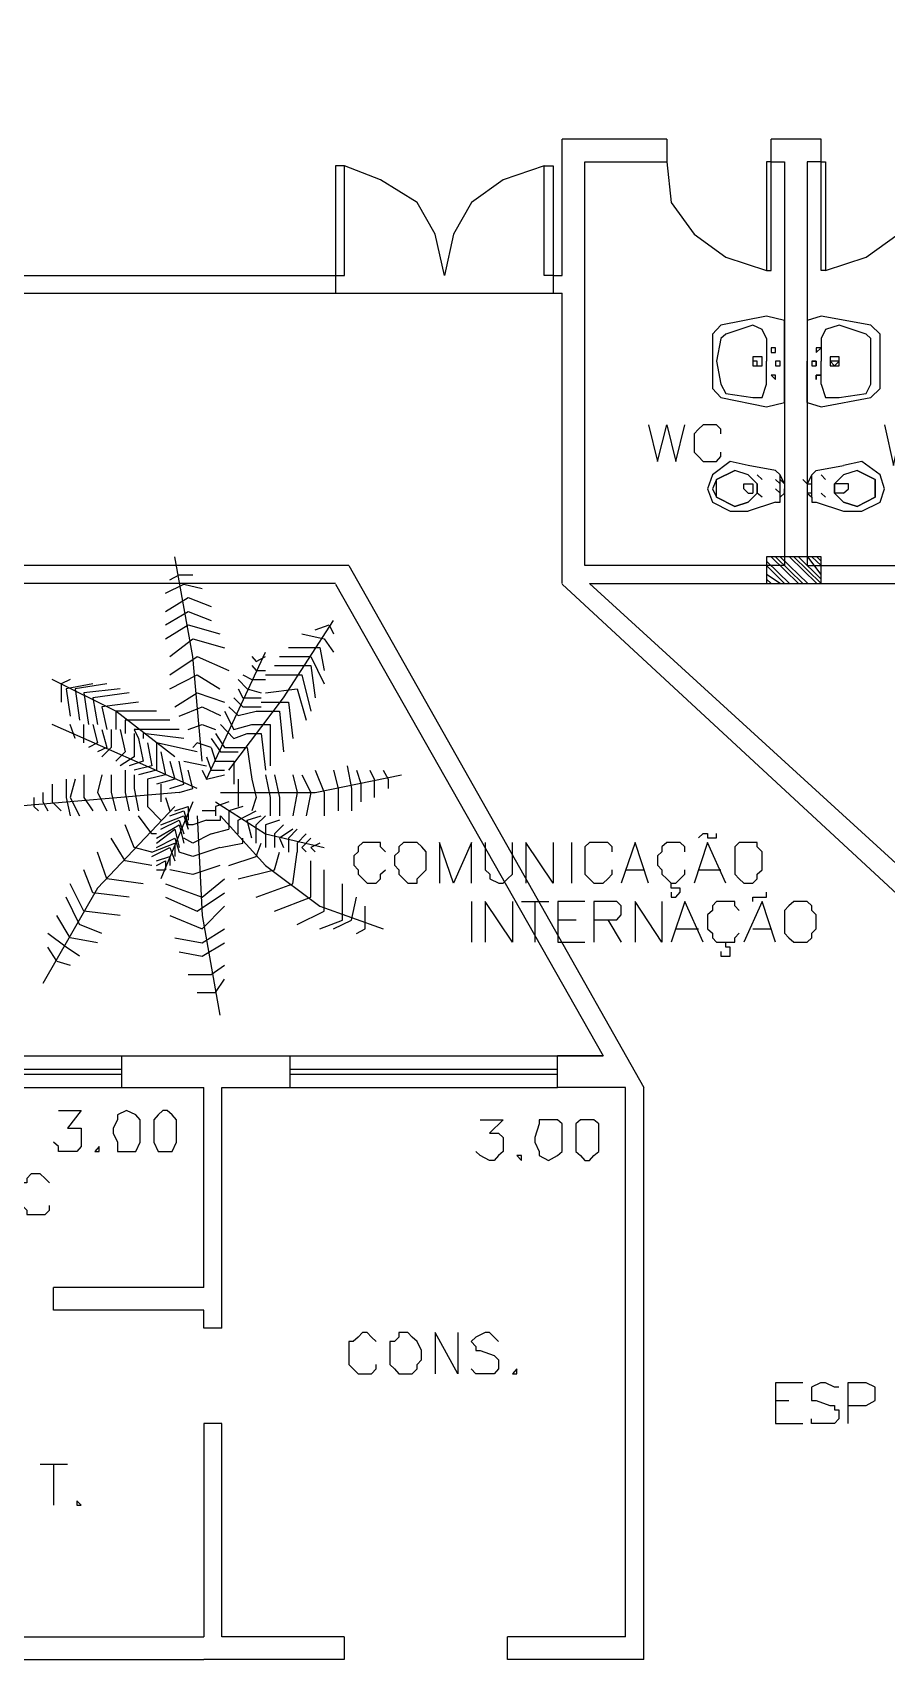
# Model space of a CAD drawing. Header units: millimetres. Extents: x -369 to -70, y -1414 to -1185.
# Drawn here: x -230.2 to -223.84, y -1321.96 to -1309.83 of the extents above; entities that cross this region are included whole.
import ezdxf

# ---------------------------------------------------------------- set-up
doc = ezdxf.new("R2010")
doc.units = ezdxf.units.MM
doc.header["$MEASUREMENT"] = 0
for name, color, linetype in [('10', 10, 'Continuous'), ('12', 12, 'Continuous'), ('2', 2, 'Continuous'), ('4', 4, 'Continuous'), ('50', 50, 'Continuous'), ('64', 64, 'Continuous'), ('8', 8, 'Continuous')]:
    doc.layers.add(name, color=color, linetype=linetype)

msp = doc.modelspace()

# ---------------------------------------------------------------- linework, layer by layer
at = {"layer": '10'}
for points in [[(-226.05, -1313.942), (-222.801, -1313.942), (-222.801, -1307.784)], [(-225.475, -1310.629), (-226.254, -1310.629)], [(-226.254, -1311.645), (-226.254, -1310.629)], [(-225.475, -1310.629), (-225.475, -1310.797)], [(-224.324, -1310.629), (-224.696, -1310.629)], [(-224.696, -1310.797), (-224.696, -1310.629)], [(-224.324, -1310.797), (-224.324, -1310.629)], [(-226.086, -1313.807), (-226.086, -1310.797)], [(-226.086, -1310.797), (-225.475, -1310.797)], [(-224.596, -1310.797), (-224.596, -1313.807), (-224.596, -1313.807), (-226.086, -1313.807)], [(-224.696, -1310.797), (-224.596, -1310.797)], [(-224.324, -1310.797), (-224.428, -1310.797)], [(-224.428, -1310.797), (-224.428, -1313.807), (-224.428, -1313.807), (-222.937, -1313.807), (-222.937, -1313.807), (-222.937, -1310.797)], [(-231.094, -1311.645), (-227.945, -1311.645)], [(-227.945, -1311.645), (-227.945, -1311.776)], [(-226.322, -1311.645), (-226.254, -1311.645)], [(-226.322, -1311.645), (-226.322, -1311.776), (-226.322, -1311.776), (-226.254, -1311.776)], [(-231.094, -1311.776), (-227.945, -1311.776)], [(-226.254, -1313.942), (-226.254, -1311.776)], [(-227.845, -1313.807), (-231.094, -1313.807)], [(-227.845, -1313.807), (-225.647, -1317.699)], [(-227.945, -1313.942), (-237.384, -1313.942)], [(-227.945, -1313.946), (-225.95, -1317.463)], [(-222.126, -1317.767), (-226.254, -1313.946)], [(-222.194, -1317.463), (-226.05, -1313.942)], [(-229.539, -1317.463), (-228.284, -1317.463)], [(-229.539, -1317.699), (-229.539, -1317.463)], [(-228.284, -1317.699), (-228.284, -1317.463)], [(-225.95, -1317.463), (-226.29, -1317.463), (-226.29, -1317.463), (-225.95, -1317.463)], [(-225.783, -1317.699), (-226.29, -1317.699), (-226.29, -1317.463)], [(-225.783, -1317.699), (-226.29, -1317.699), (-226.29, -1317.463)], [(-229.539, -1317.699), (-228.928, -1317.699)], [(-228.928, -1319.19), (-228.928, -1317.699)], [(-228.792, -1319.493), (-228.792, -1317.699)], [(-228.792, -1317.699), (-228.284, -1317.699)], [(-225.783, -1321.795), (-225.783, -1317.699)], [(-225.783, -1321.795), (-225.783, -1317.699)], [(-225.647, -1321.963), (-225.647, -1317.699)], [(-225.647, -1321.963), (-225.647, -1317.699)], [(-228.928, -1319.19), (-230.047, -1319.19)], [(-230.047, -1319.358), (-230.047, -1319.19)], [(-228.928, -1319.358), (-230.047, -1319.358)], [(-228.792, -1319.493), (-228.928, -1319.493), (-228.928, -1319.493), (-228.928, -1319.358)], [(-228.792, -1321.795), (-228.792, -1320.205), (-228.792, -1320.205), (-228.928, -1320.205), (-228.928, -1320.205), (-228.928, -1321.795)], [(-231.941, -1321.795), (-228.928, -1321.795)], [(-227.881, -1321.795), (-228.792, -1321.795)], [(-227.881, -1321.795), (-227.881, -1321.963)], [(-225.783, -1321.795), (-226.662, -1321.795)], [(-225.647, -1321.963), (-226.662, -1321.963), (-226.662, -1321.963), (-226.662, -1321.795)], [(-231.941, -1321.963), (-228.928, -1321.963)], [(-227.881, -1321.963), (-228.928, -1321.963)]]:
    msp.add_lwpolyline(points, dxfattribs=at)
at = {"layer": '12'}
for points in [[(-224.324, -1313.942), (-224.324, -1313.743), (-224.732, -1313.743), (-224.732, -1313.942), (-224.324, -1313.942)], [(-224.56, -1313.942), (-224.732, -1313.775)], [(-224.596, -1313.942), (-224.732, -1313.807)], [(-224.492, -1313.942), (-224.696, -1313.743)], [(-224.46, -1313.942), (-224.664, -1313.743)], [(-224.424, -1313.942), (-224.628, -1313.743)], [(-224.356, -1313.942), (-224.56, -1313.743)], [(-224.324, -1313.942), (-224.528, -1313.743)], [(-224.324, -1313.91), (-224.492, -1313.743)], [(-224.324, -1313.874), (-224.424, -1313.743)], [(-224.324, -1313.807), (-224.392, -1313.743)], [(-224.324, -1313.775), (-224.356, -1313.743)], [(-224.628, -1313.942), (-224.732, -1313.874)], [(-224.696, -1313.942), (-224.732, -1313.91)]]:
    msp.add_lwpolyline(points, dxfattribs=at)
at = {"layer": '2'}
for points in [[(-227.133, -1311.645), (-227.201, -1311.337), (-227.337, -1311.101), (-227.609, -1310.933), (-227.877, -1310.829)], [(-226.39, -1310.829), (-226.694, -1310.933), (-226.93, -1311.101), (-227.065, -1311.337), (-227.133, -1311.645)], [(-225.475, -1310.797), (-225.443, -1311.101), (-225.271, -1311.337), (-225.035, -1311.509), (-224.732, -1311.609)], [(-224.292, -1311.609), (-223.988, -1311.509), (-223.748, -1311.337), (-223.581, -1311.101), (-223.549, -1310.797)], [(-227.945, -1311.776), (-226.322, -1311.776)]]:
    msp.add_lwpolyline(points, dxfattribs=at)
at = {"layer": '4'}
for points in [[(-224.732, -1311.948), (-225.071, -1312.016)], [(-224.596, -1312.284), (-224.596, -1311.98), (-224.596, -1311.98), (-224.732, -1311.948)], [(-224.324, -1311.948), (-224.428, -1311.98), (-224.428, -1312.284)], [(-223.952, -1312.016), (-224.324, -1311.948)], [(-225.071, -1312.016), (-225.135, -1312.084), (-225.135, -1312.084), (-225.135, -1312.284), (-225.135, -1312.284), (-225.135, -1312.488), (-225.135, -1312.488), (-225.071, -1312.556)], [(-224.832, -1312.016), (-225.035, -1312.084), (-225.035, -1312.084), (-225.071, -1312.116), (-225.071, -1312.116), (-225.103, -1312.284)], [(-224.732, -1312.116), (-224.764, -1312.048), (-224.832, -1312.016)], [(-224.188, -1312.016), (-224.292, -1312.048), (-224.324, -1312.116)], [(-223.952, -1312.284), (-223.952, -1312.116), (-223.952, -1312.116), (-223.988, -1312.084), (-224.188, -1312.016)], [(-223.952, -1312.556), (-223.884, -1312.488), (-223.884, -1312.488), (-223.884, -1312.284), (-223.884, -1312.084), (-223.884, -1312.084), (-223.952, -1312.016)], [(-224.732, -1312.116), (-224.732, -1312.284)], [(-224.664, -1312.184), (-224.664, -1312.184), (-224.696, -1312.184), (-224.696, -1312.22), (-224.664, -1312.22), (-224.664, -1312.184)], [(-224.324, -1312.184), (-224.36, -1312.184), (-224.36, -1312.22), (-224.324, -1312.184)], [(-224.324, -1312.116), (-224.324, -1312.284)], [(-225.103, -1312.284), (-225.071, -1312.456), (-225.071, -1312.456), (-225.035, -1312.524), (-225.035, -1312.524), (-224.832, -1312.556)], [(-224.764, -1312.284), (-224.764, -1312.252), (-224.8, -1312.252), (-224.832, -1312.252), (-224.832, -1312.284), (-224.832, -1312.32), (-224.8, -1312.32), (-224.764, -1312.32), (-224.764, -1312.284)], [(-224.8, -1312.284), (-224.8, -1312.284), (-224.832, -1312.284), (-224.832, -1312.32), (-224.8, -1312.32), (-224.8, -1312.284)], [(-224.732, -1312.456), (-224.732, -1312.284)], [(-224.628, -1312.284), (-224.664, -1312.284)], [(-224.664, -1312.284), (-224.664, -1312.32)], [(-224.628, -1312.284), (-224.628, -1312.284), (-224.664, -1312.284), (-224.664, -1312.32), (-224.628, -1312.32), (-224.628, -1312.284)], [(-224.596, -1312.592), (-224.596, -1312.284)], [(-224.428, -1312.592), (-224.428, -1312.284)], [(-224.392, -1312.284), (-224.36, -1312.284)], [(-224.36, -1312.284), (-224.36, -1312.284), (-224.392, -1312.284), (-224.392, -1312.32), (-224.36, -1312.32), (-224.36, -1312.284)], [(-224.36, -1312.284), (-224.36, -1312.32)], [(-224.324, -1312.456), (-224.324, -1312.284)], [(-224.188, -1312.284), (-224.188, -1312.252), (-224.224, -1312.252), (-224.256, -1312.252), (-224.256, -1312.284), (-224.256, -1312.32), (-224.224, -1312.32), (-224.188, -1312.32), (-224.188, -1312.284), (-224.224, -1312.284), (-224.256, -1312.284), (-224.224, -1312.32), (-224.188, -1312.284)], [(-224.188, -1312.556), (-223.988, -1312.524), (-223.988, -1312.524), (-223.952, -1312.456), (-223.952, -1312.284)], [(-224.832, -1312.556), (-224.764, -1312.556), (-224.732, -1312.456)], [(-224.664, -1312.388), (-224.664, -1312.388), (-224.696, -1312.388), (-224.664, -1312.42), (-224.664, -1312.388)], [(-224.324, -1312.388), (-224.36, -1312.388), (-224.36, -1312.42), (-224.36, -1312.388), (-224.324, -1312.388)], [(-224.324, -1312.456), (-224.292, -1312.556), (-224.188, -1312.556)], [(-225.071, -1312.556), (-224.732, -1312.624)], [(-224.732, -1312.624), (-224.596, -1312.592)], [(-224.428, -1312.592), (-224.324, -1312.624)], [(-224.324, -1312.624), (-223.952, -1312.556)], [(-224.867, -1313.063), (-225.003, -1313.031), (-225.135, -1313.131)], [(-224.664, -1313.099), (-224.867, -1313.063)], [(-224.36, -1313.099), (-224.156, -1313.063)], [(-223.884, -1313.131), (-224.02, -1313.031), (-224.156, -1313.063)], [(-225.135, -1313.131), (-225.171, -1313.235), (-225.135, -1313.335)], [(-225.103, -1313.167), (-225.135, -1313.235), (-225.103, -1313.299), (-225.103, -1313.299), (-225.103, -1313.235), (-225.103, -1313.167)], [(-224.967, -1313.099), (-225.103, -1313.167), (-225.103, -1313.167), (-224.967, -1313.099)], [(-224.867, -1313.131), (-224.967, -1313.099)], [(-224.867, -1313.131), (-224.967, -1313.099)], [(-224.867, -1313.267), (-224.899, -1313.235), (-224.899, -1313.199), (-224.867, -1313.199), (-224.867, -1313.199), (-224.832, -1313.199), (-224.832, -1313.199), (-224.832, -1313.267)], [(-224.867, -1313.335), (-224.8, -1313.267), (-224.8, -1313.199), (-224.867, -1313.131), (-224.867, -1313.131), (-224.8, -1313.199), (-224.8, -1313.267), (-224.867, -1313.335)], [(-224.764, -1313.167), (-224.8, -1313.131)], [(-224.628, -1313.131), (-224.628, -1313.131), (-224.664, -1313.099)], [(-224.628, -1313.199), (-224.664, -1313.167)], [(-224.628, -1313.299), (-224.628, -1313.131)], [(-224.596, -1313.199), (-224.628, -1313.131)], [(-224.596, -1313.199), (-224.628, -1313.167)], [(-224.596, -1313.199), (-224.596, -1313.235)], [(-224.428, -1313.199), (-224.46, -1313.167)], [(-224.392, -1313.131), (-224.428, -1313.199), (-224.428, -1313.199), (-224.392, -1313.199)], [(-224.428, -1313.199), (-224.428, -1313.235)], [(-224.36, -1313.099), (-224.392, -1313.131)], [(-224.392, -1313.299), (-224.392, -1313.131)], [(-224.292, -1313.167), (-224.324, -1313.131)], [(-224.156, -1313.131), (-224.224, -1313.199), (-224.224, -1313.267), (-224.156, -1313.335), (-224.156, -1313.335), (-224.224, -1313.267), (-224.224, -1313.199), (-224.156, -1313.131)], [(-224.156, -1313.267), (-224.12, -1313.235), (-224.12, -1313.199), (-224.156, -1313.199), (-224.156, -1313.199), (-224.224, -1313.199), (-224.224, -1313.199), (-224.224, -1313.267)], [(-224.056, -1313.099), (-224.156, -1313.131)], [(-224.056, -1313.099), (-224.156, -1313.131)], [(-223.92, -1313.167), (-224.056, -1313.099), (-224.056, -1313.099), (-223.92, -1313.167)], [(-223.92, -1313.299), (-223.92, -1313.235), (-223.92, -1313.167), (-223.92, -1313.167), (-223.92, -1313.235), (-223.92, -1313.299)], [(-223.884, -1313.335), (-223.852, -1313.235), (-223.884, -1313.131)], [(-225.103, -1313.299), (-224.967, -1313.367), (-224.967, -1313.367), (-225.103, -1313.299)], [(-224.867, -1313.267), (-224.832, -1313.267)], [(-224.764, -1313.299), (-224.8, -1313.267)], [(-224.628, -1313.267), (-224.664, -1313.235)], [(-224.664, -1313.335), (-224.628, -1313.335), (-224.628, -1313.299)], [(-224.628, -1313.299), (-224.596, -1313.267), (-224.596, -1313.267), (-224.596, -1313.267), (-224.596, -1313.235)], [(-224.428, -1313.235), (-224.428, -1313.267), (-224.392, -1313.299)], [(-224.392, -1313.267), (-224.428, -1313.267)], [(-224.392, -1313.299), (-224.392, -1313.335), (-224.36, -1313.335)], [(-224.292, -1313.299), (-224.324, -1313.267)], [(-224.156, -1313.267), (-224.224, -1313.267)], [(-224.056, -1313.367), (-223.92, -1313.299), (-223.92, -1313.299), (-224.056, -1313.367)], [(-225.135, -1313.335), (-225.003, -1313.403), (-224.867, -1313.403)], [(-224.967, -1313.367), (-224.867, -1313.335), (-224.867, -1313.335), (-224.967, -1313.367)], [(-224.664, -1313.335), (-224.867, -1313.403)], [(-224.36, -1313.335), (-224.156, -1313.403)], [(-224.156, -1313.335), (-224.056, -1313.367), (-224.056, -1313.367), (-224.156, -1313.335)], [(-224.156, -1313.403), (-224.02, -1313.403), (-223.884, -1313.335)]]:
    msp.add_lwpolyline(points, dxfattribs=at)
at = {"layer": '50'}
for points in [[(-225.611, -1312.76), (-225.543, -1313.031), (-225.543, -1313.031), (-225.475, -1312.76), (-225.475, -1312.76), (-225.407, -1313.031), (-225.407, -1313.031), (-225.339, -1312.76)], [(-225.071, -1312.827), (-225.071, -1312.791), (-225.103, -1312.76), (-225.135, -1312.76), (-225.171, -1312.76), (-225.203, -1312.76), (-225.239, -1312.791), (-225.271, -1312.827), (-225.271, -1312.859), (-225.271, -1312.927), (-225.271, -1312.963), (-225.239, -1312.995), (-225.203, -1313.031), (-225.171, -1313.031), (-225.135, -1313.031), (-225.103, -1313.031), (-225.071, -1312.995), (-225.071, -1312.963)], [(-223.852, -1312.76), (-223.784, -1313.063), (-223.784, -1313.063), (-223.717, -1312.76), (-223.717, -1312.76), (-223.649, -1313.063), (-223.649, -1313.063), (-223.581, -1312.76)], [(-225.239, -1315.837), (-225.203, -1315.805), (-225.203, -1315.805), (-225.171, -1315.805), (-225.171, -1315.805), (-225.171, -1315.837), (-225.135, -1315.837), (-225.103, -1315.837), (-225.103, -1315.805)], [(-227.573, -1315.941), (-227.609, -1315.905), (-227.609, -1315.873), (-227.641, -1315.873), (-227.709, -1315.873), (-227.741, -1315.873), (-227.777, -1315.905), (-227.777, -1315.941), (-227.809, -1315.973), (-227.809, -1316.041), (-227.777, -1316.076), (-227.777, -1316.108), (-227.741, -1316.144), (-227.709, -1316.176), (-227.641, -1316.176), (-227.609, -1316.144), (-227.609, -1316.108), (-227.573, -1316.076)], [(-227.405, -1315.873), (-227.437, -1315.873), (-227.473, -1315.905), (-227.473, -1315.941), (-227.505, -1315.973), (-227.505, -1316.041), (-227.473, -1316.076), (-227.473, -1316.108), (-227.437, -1316.144), (-227.405, -1316.176), (-227.337, -1316.176), (-227.337, -1316.144), (-227.301, -1316.108), (-227.269, -1316.076), (-227.269, -1316.041), (-227.269, -1315.973), (-227.269, -1315.941), (-227.301, -1315.905), (-227.337, -1315.873), (-227.405, -1315.873)], [(-226.93, -1316.176), (-226.93, -1315.873), (-226.93, -1315.873), (-227.065, -1316.176), (-227.065, -1316.176), (-227.169, -1315.873), (-227.169, -1315.873), (-227.169, -1316.176)], [(-226.83, -1315.873), (-226.83, -1316.076), (-226.794, -1316.108), (-226.794, -1316.144), (-226.726, -1316.176), (-226.694, -1316.176), (-226.662, -1316.144), (-226.626, -1316.108), (-226.626, -1316.076), (-226.626, -1315.873)], [(-226.322, -1315.873), (-226.322, -1316.176), (-226.322, -1316.176), (-226.526, -1315.873), (-226.526, -1315.873), (-226.526, -1316.176)], [(-226.186, -1315.873), (-226.186, -1316.176)], [(-225.883, -1315.941), (-225.883, -1315.905), (-225.915, -1315.873), (-225.95, -1315.873), (-226.018, -1315.873), (-226.05, -1315.873), (-226.086, -1315.905), (-226.086, -1315.941), (-226.086, -1315.973), (-226.086, -1316.041), (-226.086, -1316.076), (-226.086, -1316.108), (-226.05, -1316.144), (-226.018, -1316.176), (-225.95, -1316.176), (-225.915, -1316.144), (-225.883, -1316.108), (-225.883, -1316.076)], [(-225.611, -1316.176), (-225.711, -1315.873), (-225.711, -1315.873), (-225.815, -1316.176)], [(-225.339, -1315.941), (-225.339, -1315.905), (-225.375, -1315.873), (-225.407, -1315.873), (-225.443, -1315.873), (-225.475, -1315.873), (-225.511, -1315.905), (-225.511, -1315.941), (-225.543, -1315.973), (-225.543, -1316.041), (-225.511, -1316.076), (-225.511, -1316.108), (-225.475, -1316.144), (-225.443, -1316.176), (-225.407, -1316.176), (-225.375, -1316.144), (-225.339, -1316.108), (-225.339, -1316.076)], [(-225.035, -1316.176), (-225.171, -1315.873), (-225.171, -1315.873), (-225.271, -1316.176)], [(-224.899, -1315.873), (-224.935, -1315.873), (-224.967, -1315.905), (-224.967, -1315.941), (-224.967, -1315.973), (-224.967, -1316.041), (-224.967, -1316.076), (-224.967, -1316.108), (-224.935, -1316.144), (-224.899, -1316.176), (-224.832, -1316.176), (-224.8, -1316.144), (-224.8, -1316.108), (-224.764, -1316.076), (-224.764, -1316.041), (-224.764, -1315.973), (-224.764, -1315.941), (-224.8, -1315.905), (-224.8, -1315.873), (-224.832, -1315.873), (-224.899, -1315.873)], [(-225.779, -1316.076), (-225.643, -1316.076)], [(-225.239, -1316.076), (-225.071, -1316.076)], [(-225.443, -1316.244), (-225.443, -1316.28), (-225.407, -1316.28), (-225.375, -1316.244), (-225.375, -1316.212), (-225.407, -1316.212), (-225.443, -1316.212), (-225.443, -1316.176)], [(-226.93, -1316.312), (-226.93, -1316.616)], [(-226.626, -1316.312), (-226.626, -1316.616), (-226.626, -1316.616), (-226.83, -1316.312), (-226.83, -1316.312), (-226.83, -1316.616)], [(-226.558, -1316.312), (-226.354, -1316.312)], [(-226.458, -1316.312), (-226.458, -1316.616)], [(-226.086, -1316.312), (-226.286, -1316.312), (-226.286, -1316.312), (-226.286, -1316.616)], [(-226.018, -1316.448), (-225.883, -1316.448), (-225.847, -1316.448), (-225.815, -1316.412), (-225.815, -1316.38), (-225.815, -1316.344), (-225.847, -1316.312), (-225.883, -1316.312), (-226.018, -1316.312), (-226.018, -1316.312), (-226.018, -1316.616)], [(-225.511, -1316.312), (-225.511, -1316.616), (-225.511, -1316.616), (-225.711, -1316.312), (-225.711, -1316.312), (-225.711, -1316.616)], [(-225.203, -1316.616), (-225.339, -1316.312), (-225.339, -1316.312), (-225.443, -1316.616)], [(-224.935, -1316.38), (-224.967, -1316.344), (-224.967, -1316.312), (-225.003, -1316.312), (-225.071, -1316.312), (-225.103, -1316.312), (-225.135, -1316.344), (-225.135, -1316.38), (-225.171, -1316.412), (-225.171, -1316.516), (-225.135, -1316.548), (-225.135, -1316.584), (-225.103, -1316.616), (-225.071, -1316.616), (-225.003, -1316.616), (-224.967, -1316.616), (-224.967, -1316.584), (-224.935, -1316.548)], [(-224.664, -1316.616), (-224.764, -1316.312), (-224.764, -1316.312), (-224.899, -1316.616)], [(-224.832, -1316.312), (-224.832, -1316.28), (-224.832, -1316.28), (-224.8, -1316.28), (-224.8, -1316.28), (-224.8, -1316.28), (-224.764, -1316.28), (-224.732, -1316.28), (-224.732, -1316.244)], [(-224.528, -1316.312), (-224.528, -1316.312), (-224.564, -1316.344), (-224.596, -1316.38), (-224.596, -1316.412), (-224.596, -1316.516), (-224.596, -1316.548), (-224.564, -1316.584), (-224.528, -1316.616), (-224.46, -1316.616), (-224.428, -1316.616), (-224.392, -1316.584), (-224.392, -1316.548), (-224.36, -1316.516), (-224.36, -1316.412), (-224.392, -1316.38), (-224.392, -1316.344), (-224.428, -1316.312), (-224.46, -1316.312), (-224.528, -1316.312)], [(-226.286, -1316.448), (-226.15, -1316.448)], [(-225.915, -1316.448), (-225.815, -1316.616)], [(-225.407, -1316.516), (-225.239, -1316.516)], [(-224.832, -1316.516), (-224.696, -1316.516)], [(-226.286, -1316.616), (-226.086, -1316.616)], [(-225.071, -1316.684), (-225.071, -1316.72), (-225.003, -1316.72), (-225.003, -1316.684), (-225.003, -1316.652), (-225.035, -1316.652), (-225.035, -1316.616)], [(-230.011, -1317.871), (-229.843, -1317.871), (-229.943, -1318.003), (-229.875, -1318.003), (-229.843, -1318.003), (-229.843, -1318.071), (-229.843, -1318.107), (-229.843, -1318.139), (-229.875, -1318.175), (-229.911, -1318.175), (-229.943, -1318.175), (-230.011, -1318.175), (-230.011, -1318.139), (-230.047, -1318.107)], [(-229.503, -1317.871), (-229.571, -1317.903), (-229.571, -1317.939), (-229.603, -1318.003), (-229.603, -1318.039), (-229.571, -1318.107), (-229.571, -1318.175), (-229.503, -1318.175), (-229.435, -1318.175), (-229.403, -1318.107), (-229.403, -1318.039), (-229.403, -1318.003), (-229.403, -1317.939), (-229.435, -1317.903), (-229.503, -1317.871)], [(-229.232, -1317.871), (-229.267, -1317.903), (-229.299, -1317.939), (-229.299, -1318.003), (-229.299, -1318.039), (-229.299, -1318.107), (-229.267, -1318.175), (-229.232, -1318.175), (-229.2, -1318.175), (-229.164, -1318.175), (-229.132, -1318.107), (-229.132, -1318.039), (-229.132, -1318.003), (-229.132, -1317.939), (-229.164, -1317.903), (-229.2, -1317.871), (-229.232, -1317.871)], [(-226.866, -1317.939), (-226.694, -1317.939), (-226.798, -1318.039), (-226.73, -1318.039), (-226.694, -1318.071), (-226.694, -1318.107), (-226.694, -1318.139), (-226.694, -1318.175), (-226.73, -1318.207), (-226.762, -1318.243), (-226.798, -1318.243), (-226.866, -1318.207), (-226.898, -1318.175)], [(-226.358, -1317.939), (-226.426, -1317.939), (-226.426, -1317.971), (-226.458, -1318.071), (-226.458, -1318.107), (-226.426, -1318.175), (-226.426, -1318.207), (-226.358, -1318.243), (-226.29, -1318.207), (-226.254, -1318.175), (-226.254, -1318.107), (-226.254, -1318.071), (-226.254, -1317.971), (-226.29, -1317.939), (-226.358, -1317.939)], [(-226.086, -1317.939), (-226.118, -1317.939), (-226.154, -1317.971), (-226.154, -1318.071), (-226.154, -1318.107), (-226.154, -1318.175), (-226.118, -1318.207), (-226.086, -1318.243), (-226.05, -1318.243), (-226.018, -1318.207), (-225.982, -1318.175), (-225.982, -1318.107), (-225.982, -1318.071), (-225.982, -1317.971), (-226.018, -1317.939), (-226.05, -1317.939), (-226.086, -1317.939)], [(-229.707, -1318.139), (-229.739, -1318.175), (-229.707, -1318.175), (-229.707, -1318.139)], [(-226.558, -1318.207), (-226.594, -1318.207), (-226.558, -1318.243), (-226.558, -1318.207)], [(-230.079, -1318.41), (-230.079, -1318.41), (-230.111, -1318.378), (-230.147, -1318.342), (-230.215, -1318.342), (-230.247, -1318.378), (-230.247, -1318.41), (-230.283, -1318.41), (-230.283, -1318.478), (-230.283, -1318.546), (-230.283, -1318.578), (-230.247, -1318.614), (-230.247, -1318.646), (-230.215, -1318.646), (-230.147, -1318.646), (-230.111, -1318.646), (-230.079, -1318.614), (-230.079, -1318.578)], [(-227.641, -1319.593), (-227.641, -1319.593), (-227.677, -1319.561), (-227.709, -1319.525), (-227.745, -1319.525), (-227.777, -1319.561), (-227.813, -1319.593), (-227.845, -1319.593), (-227.845, -1319.661), (-227.845, -1319.729), (-227.845, -1319.765), (-227.813, -1319.797), (-227.777, -1319.833), (-227.745, -1319.833), (-227.709, -1319.833), (-227.677, -1319.833), (-227.641, -1319.797), (-227.641, -1319.765)], [(-227.473, -1319.525), (-227.473, -1319.561), (-227.505, -1319.593), (-227.541, -1319.593), (-227.541, -1319.661), (-227.541, -1319.729), (-227.541, -1319.765), (-227.505, -1319.797), (-227.473, -1319.833), (-227.405, -1319.833), (-227.373, -1319.833), (-227.337, -1319.797), (-227.337, -1319.765), (-227.305, -1319.729), (-227.305, -1319.661), (-227.337, -1319.593), (-227.373, -1319.561), (-227.405, -1319.525), (-227.473, -1319.525)], [(-227.034, -1319.525), (-227.034, -1319.833), (-227.034, -1319.833), (-227.201, -1319.525), (-227.201, -1319.525), (-227.201, -1319.833)], [(-226.73, -1319.593), (-226.762, -1319.561), (-226.798, -1319.525), (-226.83, -1319.525), (-226.898, -1319.561), (-226.934, -1319.593), (-226.898, -1319.629), (-226.898, -1319.661), (-226.866, -1319.661), (-226.762, -1319.697), (-226.73, -1319.729), (-226.73, -1319.765), (-226.73, -1319.797), (-226.762, -1319.833), (-226.798, -1319.833), (-226.83, -1319.833), (-226.898, -1319.833), (-226.934, -1319.797)], [(-226.594, -1319.797), (-226.626, -1319.833), (-226.594, -1319.833), (-226.594, -1319.797)], [(-224.46, -1319.901), (-224.664, -1319.901), (-224.664, -1319.901), (-224.664, -1320.205)], [(-224.192, -1319.933), (-224.224, -1319.933), (-224.292, -1319.901), (-224.328, -1319.901), (-224.396, -1319.933), (-224.396, -1319.969), (-224.396, -1320.001), (-224.396, -1320.033), (-224.36, -1320.033), (-224.26, -1320.069), (-224.224, -1320.069), (-224.224, -1320.101), (-224.192, -1320.101), (-224.192, -1320.169), (-224.224, -1320.205), (-224.292, -1320.205), (-224.328, -1320.205), (-224.396, -1320.205), (-224.396, -1320.169)], [(-224.124, -1320.069), (-223.988, -1320.069), (-223.92, -1320.033), (-223.92, -1320.001), (-223.92, -1319.969), (-223.92, -1319.933), (-223.988, -1319.901), (-224.124, -1319.901), (-224.124, -1319.901), (-224.124, -1320.205)], [(-224.664, -1320.033), (-224.564, -1320.033)], [(-224.664, -1320.205), (-224.46, -1320.205)], [(-230.147, -1320.508), (-229.943, -1320.508)], [(-230.047, -1320.508), (-230.047, -1320.812)], [(-229.875, -1320.78), (-229.875, -1320.812), (-229.843, -1320.812), (-229.875, -1320.78)]]:
    msp.add_lwpolyline(points, dxfattribs=at)
at = {"layer": '64'}
for points in [[(-228.94, -1315.265), (-229.008, -1314.486), (-229.144, -1313.743)], [(-229.18, -1313.914), (-229.112, -1313.878), (-229.112, -1313.878), (-229.008, -1313.878)], [(-229.212, -1314.014), (-229.076, -1313.946), (-228.94, -1313.978)], [(-229.212, -1314.15), (-229.044, -1314.046)], [(-229.044, -1314.046), (-228.872, -1314.114)], [(-229.212, -1314.25), (-229.044, -1314.15)], [(-229.044, -1314.15), (-228.872, -1314.218)], [(-229.212, -1314.354), (-229.044, -1314.25)], [(-229.044, -1314.25), (-228.808, -1314.318)], [(-228.74, -1315.333), (-228.332, -1314.794), (-227.961, -1314.218)], [(-228.097, -1314.286), (-227.993, -1314.25)], [(-227.993, -1314.25), (-227.961, -1314.318)], [(-229.18, -1314.486), (-229.008, -1314.354)], [(-229.008, -1314.354), (-228.772, -1314.422)], [(-228.196, -1314.318), (-228.029, -1314.354)], [(-228.029, -1314.354), (-227.961, -1314.454)], [(-229.18, -1314.622), (-228.976, -1314.486)], [(-228.976, -1314.486), (-228.74, -1314.59)], [(-228.908, -1315.401), (-228.468, -1314.454)], [(-228.568, -1314.486), (-228.536, -1314.522)], [(-228.536, -1314.522), (-228.468, -1314.486)], [(-228.364, -1314.486), (-228.129, -1314.486)], [(-228.296, -1314.418), (-228.061, -1314.418)], [(-228.129, -1314.486), (-228.029, -1314.69)], [(-228.061, -1314.418), (-228.029, -1314.59)], [(-229.144, -1315.233), (-229.583, -1314.894), (-230.059, -1314.658)], [(-229.923, -1314.658), (-229.991, -1314.69), (-229.991, -1314.69), (-229.991, -1314.826)], [(-229.18, -1314.726), (-228.976, -1314.622)], [(-228.976, -1314.622), (-228.808, -1314.726)], [(-228.672, -1314.658), (-228.604, -1314.726)], [(-228.636, -1314.622), (-228.568, -1314.658)], [(-228.568, -1314.554), (-228.536, -1314.59)], [(-228.568, -1314.658), (-228.468, -1314.658)], [(-228.536, -1314.59), (-228.468, -1314.59)], [(-228.468, -1314.622), (-228.196, -1314.622)], [(-228.4, -1314.554), (-228.129, -1314.554)], [(-228.196, -1314.622), (-228.129, -1314.894)], [(-228.129, -1314.554), (-228.097, -1314.794)], [(-229.755, -1314.69), (-229.955, -1314.726)], [(-229.955, -1314.726), (-229.923, -1314.93)], [(-229.651, -1314.69), (-229.887, -1314.726)], [(-229.887, -1314.726), (-229.855, -1314.961)], [(-229.551, -1314.726), (-229.823, -1314.758)], [(-229.823, -1314.758), (-229.787, -1314.993)], [(-229.483, -1314.758), (-229.755, -1314.794), (-229.755, -1314.794), (-229.719, -1314.993)], [(-229.144, -1314.862), (-228.976, -1314.758)], [(-228.976, -1314.758), (-228.772, -1314.826)], [(-228.672, -1314.726), (-228.636, -1314.794)], [(-228.604, -1314.726), (-228.5, -1314.758)], [(-228.468, -1314.758), (-228.232, -1314.726)], [(-228.232, -1314.726), (-228.164, -1314.961)], [(-229.415, -1314.826), (-229.687, -1314.862), (-229.687, -1314.862), (-229.651, -1315.029)], [(-229.583, -1314.894), (-229.583, -1315.029)], [(-229.279, -1314.894), (-229.583, -1314.894)], [(-229.112, -1314.93), (-228.94, -1314.862)], [(-228.94, -1314.862), (-228.804, -1314.926)], [(-228.772, -1314.894), (-228.704, -1315.029)], [(-228.74, -1314.862), (-228.672, -1314.926)], [(-228.704, -1314.794), (-228.636, -1314.862)], [(-228.672, -1314.926), (-228.536, -1314.894)], [(-228.636, -1314.794), (-228.5, -1314.794)], [(-228.636, -1314.862), (-228.5, -1314.862)], [(-228.536, -1314.894), (-228.364, -1314.894)], [(-228.5, -1314.826), (-228.296, -1314.826)], [(-228.364, -1314.894), (-228.332, -1315.197)], [(-228.296, -1314.826), (-228.264, -1315.097)], [(-228.976, -1315.469), (-230.059, -1314.993)], [(-229.887, -1315.097), (-229.887, -1315.097), (-229.887, -1315.097), (-229.923, -1314.993)], [(-229.823, -1315.129), (-229.823, -1315.129), (-229.823, -1315.129), (-229.823, -1314.993)], [(-229.755, -1314.993), (-229.719, -1315.129)], [(-229.515, -1314.961), (-229.515, -1315.061)], [(-229.18, -1314.961), (-229.515, -1314.961)], [(-229.044, -1315.029), (-228.94, -1314.993)], [(-228.94, -1314.993), (-228.84, -1315.029)], [(-228.804, -1314.993), (-228.704, -1315.097)], [(-228.704, -1315.029), (-228.568, -1314.993)], [(-228.568, -1314.993), (-228.432, -1314.993)], [(-228.432, -1314.993), (-228.432, -1315.301)], [(-229.719, -1315.129), (-229.787, -1315.165)], [(-229.687, -1315.029), (-229.651, -1315.165)], [(-229.619, -1315.029), (-229.619, -1315.165)], [(-229.551, -1315.029), (-229.515, -1315.197)], [(-229.447, -1315.029), (-229.415, -1315.097)], [(-229.112, -1315.029), (-229.447, -1315.029)], [(-229.447, -1315.061), (-229.447, -1315.233)], [(-229.415, -1315.097), (-229.379, -1315.265)], [(-229.379, -1315.061), (-229.379, -1315.097)], [(-229.076, -1315.097), (-229.379, -1315.061)], [(-229.347, -1315.129), (-229.315, -1315.301)], [(-229.279, -1315.129), (-229.279, -1315.165)], [(-228.976, -1315.197), (-229.279, -1315.129)], [(-228.976, -1315.129), (-229.008, -1315.165)], [(-228.872, -1315.165), (-228.976, -1315.129)], [(-228.872, -1315.097), (-228.804, -1315.197)], [(-228.84, -1315.061), (-228.772, -1315.165)], [(-228.704, -1315.097), (-228.604, -1315.061)], [(-228.604, -1315.061), (-228.5, -1315.061)], [(-228.5, -1315.061), (-228.468, -1315.333)], [(-229.651, -1315.165), (-229.719, -1315.197)], [(-229.619, -1315.165), (-229.687, -1315.233)], [(-229.515, -1315.197), (-229.583, -1315.265)], [(-229.447, -1315.233), (-229.551, -1315.301)], [(-229.379, -1315.265), (-229.483, -1315.301)], [(-229.247, -1315.197), (-229.212, -1315.369), (-229.347, -1315.401)], [(-229.279, -1315.165), (-229.279, -1315.333)], [(-229.18, -1315.265), (-229.144, -1315.401), (-229.144, -1315.401), (-229.279, -1315.437)], [(-229.076, -1315.437), (-229.112, -1315.265)], [(-229.076, -1315.265), (-228.908, -1315.301)], [(-228.908, -1315.233), (-228.872, -1315.333)], [(-228.872, -1315.165), (-228.84, -1315.265)], [(-228.84, -1315.265), (-228.704, -1315.265)], [(-228.804, -1315.197), (-228.672, -1315.197)], [(-228.772, -1315.165), (-228.636, -1315.165)], [(-228.704, -1315.265), (-228.704, -1315.437)], [(-228.636, -1315.165), (-228.604, -1315.165)], [(-228.604, -1315.165), (-228.568, -1315.401)], [(-229.823, -1315.369), (-229.823, -1315.537)], [(-229.687, -1315.369), (-229.719, -1315.501)], [(-229.619, -1315.369), (-229.619, -1315.501)], [(-229.515, -1315.333), (-229.515, -1315.501)], [(-229.315, -1315.301), (-229.447, -1315.333)], [(-229.447, -1315.369), (-229.447, -1315.469), (-229.447, -1315.469), (-229.415, -1315.637)], [(-229.279, -1315.333), (-229.415, -1315.369)], [(-229.008, -1315.469), (-229.044, -1315.333)], [(-228.94, -1315.333), (-228.908, -1315.401), (-228.772, -1315.369)], [(-228.872, -1315.333), (-228.772, -1315.333)], [(-228.804, -1315.501), (-228.097, -1315.501), (-227.453, -1315.369)], [(-228.468, -1315.369), (-228.432, -1315.537)], [(-228.4, -1315.369), (-228.364, -1315.537)], [(-228.264, -1315.369), (-228.232, -1315.501), (-228.232, -1315.501), (-228.264, -1315.673)], [(-228.196, -1315.369), (-228.129, -1315.501), (-228.129, -1315.501), (-228.164, -1315.673)], [(-228.097, -1315.333), (-228.029, -1315.501), (-228.029, -1315.501), (-228.029, -1315.673)], [(-227.961, -1315.333), (-227.925, -1315.469)], [(-227.857, -1315.301), (-227.825, -1315.469), (-227.825, -1315.637)], [(-227.789, -1315.333), (-227.757, -1315.433)], [(-227.689, -1315.333), (-227.657, -1315.401), (-227.657, -1315.537)], [(-227.589, -1315.333), (-227.553, -1315.401), (-227.553, -1315.401), (-227.553, -1315.469)], [(-229.112, -1315.501), (-230.331, -1315.605)], [(-230.127, -1315.501), (-230.127, -1315.569), (-230.091, -1315.637)], [(-230.059, -1315.437), (-230.059, -1315.569)], [(-229.955, -1315.401), (-229.955, -1315.537)], [(-229.887, -1315.401), (-229.923, -1315.537)], [(-229.719, -1315.501), (-229.651, -1315.637)], [(-229.619, -1315.501), (-229.583, -1315.637)], [(-229.515, -1315.501), (-229.483, -1315.637)], [(-229.347, -1315.401), (-229.347, -1315.501)], [(-229.347, -1315.501), (-229.347, -1315.605)], [(-229.247, -1315.437), (-229.247, -1315.501)], [(-229.247, -1315.501), (-229.247, -1315.569)], [(-229.18, -1315.469), (-229.076, -1315.437)], [(-229.112, -1315.501), (-229.008, -1315.469)], [(-228.672, -1315.401), (-228.672, -1315.537)], [(-228.568, -1315.401), (-228.536, -1315.537)], [(-227.925, -1315.469), (-227.925, -1315.637)], [(-227.757, -1315.433), (-227.757, -1315.569)], [(-230.195, -1315.537), (-230.195, -1315.605), (-230.195, -1315.605), (-230.159, -1315.637)], [(-229.144, -1315.605), (-229.719, -1316.212), (-230.127, -1316.924)], [(-230.059, -1315.569), (-229.991, -1315.637)], [(-229.955, -1315.537), (-229.923, -1315.673)], [(-229.923, -1315.537), (-229.855, -1315.673)], [(-229.823, -1315.537), (-229.755, -1315.637)], [(-229.247, -1315.705), (-229.347, -1315.605)], [(-229.008, -1315.569), (-229.247, -1316.144)], [(-229.212, -1315.537), (-229.18, -1315.637)], [(-229.144, -1315.637), (-229.044, -1315.605)], [(-229.044, -1315.605), (-229.044, -1315.705)], [(-228.74, -1315.569), (-228.84, -1315.605)], [(-228.84, -1315.569), (-228.468, -1315.809), (-228.029, -1315.909)], [(-228.84, -1315.605), (-228.84, -1315.673)], [(-228.636, -1315.605), (-228.74, -1315.637), (-228.74, -1315.637), (-228.74, -1315.741), (-228.74, -1315.741), (-228.74, -1315.773)], [(-228.672, -1315.537), (-228.672, -1315.605)], [(-228.536, -1315.537), (-228.568, -1315.637)], [(-228.432, -1315.537), (-228.432, -1315.673)], [(-228.364, -1315.537), (-228.364, -1315.673)], [(-229.447, -1315.909), (-229.515, -1315.741)], [(-229.315, -1315.809), (-229.415, -1315.673)], [(-229.279, -1315.841), (-229.112, -1315.741), (-229.112, -1315.741), (-229.076, -1315.877)], [(-229.247, -1315.741), (-229.076, -1315.673)], [(-229.247, -1315.773), (-229.112, -1315.705)], [(-229.18, -1315.673), (-229.076, -1315.637)], [(-229.112, -1315.705), (-229.076, -1315.809)], [(-229.076, -1315.637), (-229.044, -1315.741)], [(-229.076, -1315.673), (-229.044, -1315.773)], [(-229.008, -1315.741), (-229.044, -1315.741)], [(-228.908, -1315.705), (-229.008, -1315.741)], [(-228.976, -1315.673), (-228.94, -1316.416), (-228.808, -1317.16)], [(-228.84, -1315.637), (-228.84, -1315.637), (-228.84, -1315.637), (-228.94, -1315.637)], [(-228.908, -1315.705), (-228.804, -1315.705)], [(-228.804, -1315.705), (-228.804, -1315.673)], [(-228.804, -1315.673), (-228.468, -1316.045), (-228.061, -1316.348), (-227.589, -1316.516)], [(-228.672, -1315.705), (-228.536, -1315.637)], [(-228.672, -1315.809), (-228.672, -1315.705)], [(-228.604, -1315.705), (-228.5, -1315.673)], [(-228.568, -1315.841), (-228.604, -1315.705)], [(-228.536, -1315.741), (-228.468, -1315.673)], [(-228.536, -1315.877), (-228.536, -1315.741)], [(-228.364, -1315.705), (-228.468, -1315.741)], [(-228.468, -1315.741), (-228.468, -1315.909)], [(-228.332, -1315.741), (-228.4, -1315.809)], [(-229.515, -1316.009), (-229.619, -1315.841)], [(-229.279, -1315.809), (-229.315, -1315.809)], [(-229.279, -1315.877), (-229.144, -1315.773), (-229.144, -1315.773), (-229.112, -1315.909)], [(-229.279, -1315.909), (-229.144, -1315.841)], [(-229.144, -1315.841), (-229.112, -1315.945)], [(-229.008, -1315.877), (-229.076, -1315.841)], [(-228.872, -1315.809), (-229.008, -1315.877)], [(-228.872, -1315.809), (-228.74, -1315.773)], [(-228.804, -1315.909), (-228.636, -1315.877), (-228.636, -1315.877), (-228.636, -1315.841)], [(-228.4, -1315.809), (-228.4, -1315.909)], [(-228.264, -1315.773), (-228.364, -1315.841)], [(-228.364, -1315.841), (-228.332, -1315.909)], [(-228.232, -1315.773), (-228.296, -1315.841), (-228.296, -1315.841), (-228.296, -1315.945)], [(-228.164, -1315.809), (-228.232, -1315.877), (-228.232, -1315.945)], [(-228.129, -1315.841), (-228.196, -1315.909)], [(-229.651, -1316.144), (-229.719, -1315.945)], [(-229.315, -1315.945), (-229.447, -1315.909)], [(-229.315, -1315.945), (-229.144, -1315.877)], [(-229.315, -1315.977), (-229.18, -1315.909)], [(-229.279, -1316.009), (-229.18, -1315.977)], [(-229.18, -1315.909), (-229.144, -1316.009)], [(-229.18, -1315.977), (-229.18, -1316.045)], [(-229.144, -1315.877), (-229.144, -1315.977)], [(-229.008, -1315.977), (-229.112, -1315.945)], [(-228.808, -1315.909), (-229.008, -1315.977)], [(-228.74, -1316.045), (-228.536, -1315.977)], [(-228.536, -1315.977), (-228.5, -1315.877)], [(-228.4, -1316.076), (-228.364, -1315.945)], [(-228.264, -1316.18), (-228.232, -1315.945)], [(-228.196, -1315.909), (-228.164, -1315.941)], [(-228.061, -1315.877), (-228.129, -1315.909), (-228.129, -1315.909), (-228.097, -1315.941)], [(-229.755, -1316.248), (-229.823, -1316.076)], [(-229.315, -1316.045), (-229.515, -1316.009)], [(-229.279, -1316.045), (-229.212, -1316.009)], [(-229.279, -1316.076), (-229.212, -1316.076)], [(-229.212, -1316.009), (-229.212, -1316.076)], [(-229.008, -1316.112), (-229.18, -1316.076)], [(-228.808, -1316.045), (-229.008, -1316.112)], [(-228.672, -1316.144), (-228.4, -1316.076)], [(-228.129, -1316.28), (-228.129, -1316.009)], [(-228.029, -1316.384), (-228.029, -1316.076)], [(-229.823, -1316.384), (-229.923, -1316.18)], [(-229.379, -1316.18), (-229.651, -1316.144)], [(-229.212, -1316.18), (-228.94, -1316.28)], [(-228.94, -1316.28), (-228.772, -1316.144)], [(-228.536, -1316.28), (-228.264, -1316.18)], [(-227.893, -1316.452), (-227.893, -1316.18)], [(-229.855, -1316.484), (-229.955, -1316.28)], [(-229.483, -1316.28), (-229.755, -1316.248)], [(-229.212, -1316.28), (-228.976, -1316.384)], [(-228.976, -1316.384), (-228.772, -1316.248)], [(-228.94, -1316.516), (-228.772, -1316.348)], [(-228.4, -1316.384), (-228.129, -1316.28)], [(-227.825, -1316.452), (-227.789, -1316.28)], [(-227.725, -1316.516), (-227.725, -1316.348)], [(-229.923, -1316.584), (-230.023, -1316.416)], [(-229.551, -1316.416), (-229.823, -1316.384)], [(-229.18, -1316.416), (-228.94, -1316.516)], [(-228.232, -1316.484), (-228.029, -1316.384)], [(-228.061, -1316.516), (-227.893, -1316.452)], [(-227.961, -1316.516), (-227.825, -1316.452)], [(-229.955, -1316.652), (-230.091, -1316.552)], [(-229.719, -1316.62), (-229.923, -1316.584)], [(-229.687, -1316.552), (-229.855, -1316.484)], [(-229.144, -1316.584), (-228.94, -1316.62)], [(-228.94, -1316.62), (-228.772, -1316.516)], [(-227.789, -1316.552), (-227.725, -1316.516)], [(-230.023, -1316.756), (-230.091, -1316.652)], [(-229.855, -1316.72), (-229.955, -1316.652)], [(-229.112, -1316.688), (-228.94, -1316.72)], [(-228.94, -1316.72), (-228.772, -1316.62)], [(-230.023, -1316.756), (-229.923, -1316.788)], [(-228.872, -1316.856), (-228.772, -1316.788)], [(-229.044, -1316.856), (-228.872, -1316.856)], [(-228.84, -1316.992), (-228.772, -1316.892)], [(-228.976, -1316.992), (-228.84, -1316.992)]]:
    msp.add_lwpolyline(points, dxfattribs=at)
at = {"layer": '8'}
for points in [[(-227.945, -1311.645), (-227.877, -1311.645), (-227.877, -1310.829), (-227.945, -1310.829), (-227.945, -1311.645)], [(-226.322, -1311.645), (-226.39, -1311.645), (-226.39, -1310.829), (-226.322, -1310.829), (-226.322, -1311.645)], [(-224.696, -1310.797), (-224.732, -1310.797), (-224.732, -1311.609), (-224.696, -1311.609), (-224.696, -1310.797)], [(-224.324, -1310.797), (-224.292, -1310.797), (-224.292, -1311.609), (-224.324, -1311.609), (-224.324, -1310.797)], [(-231.533, -1317.463), (-229.539, -1317.463)], [(-231.533, -1317.563), (-229.539, -1317.563)], [(-228.284, -1317.463), (-226.29, -1317.463)], [(-228.284, -1317.563), (-226.29, -1317.563)], [(-231.533, -1317.599), (-229.539, -1317.599)], [(-228.284, -1317.599), (-226.29, -1317.599)], [(-231.533, -1317.699), (-229.539, -1317.699)], [(-228.284, -1317.699), (-226.29, -1317.699)]]:
    msp.add_lwpolyline(points, dxfattribs=at)

doc.saveas('drawing.dxf')
